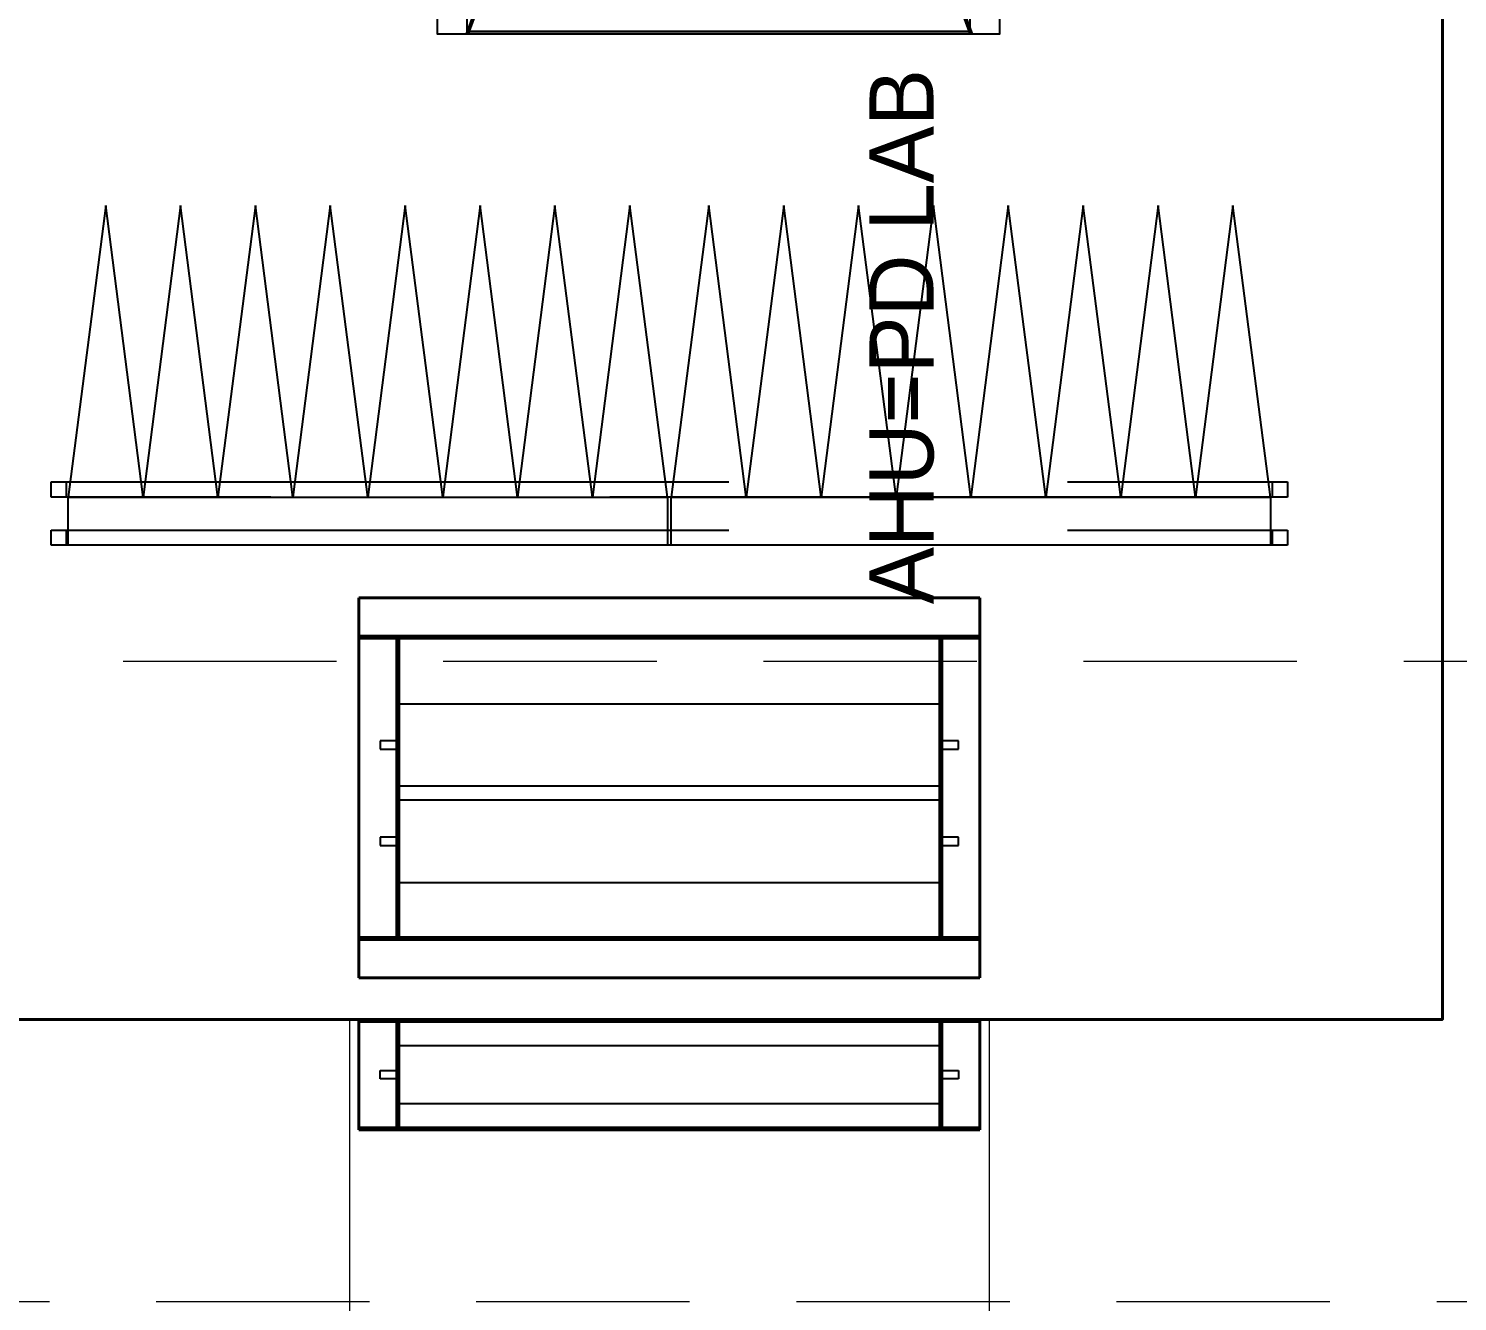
# Model space of a CAD drawing. Extents: x -57174 to 10055, y -18330 to 89882.
# Drawn here: x -41940 to -40601, y 65919 to 67113 of the extents above; entities that cross this region are included whole.
import ezdxf

# ---------------------------------------------------------------- set-up
doc = ezdxf.new("R2010")
doc.units = 0
doc.header["$LTSCALE"] = 50
doc.header["$MEASUREMENT"] = 0
doc.linetypes.add('DASHED', pattern=[0.75, 0.5, -0.25])
doc.linetypes.add('EQ 1ST FLOOR$0$DASHED', pattern=[19.05, 12.7, -6.35])
for name, color, linetype in [('duct return', 4, 'CONTINUOUS'), ('duct size', 7, 'CONTINUOUS'), ('EQ 1ST FLOOR$0$C2', 12, 'EQ 1ST FLOOR$0$DASHED'), ('EQ 1ST FLOOR$0$C8_hidden', 7, 'CONTINUOUS'), ('Supply Ahu-04', 5, 'CONTINUOUS')]:
    doc.layers.add(name, color=color, linetype=linetype)
doc.layers.add('EQ 1ST FLOOR$0$C5', color=5, linetype='CONTINUOUS', lineweight=40)
doc.styles.add('ARIAL', font='arial.ttf')

# ---------------------------------------------------------------- blocks, each defined once
blk = doc.blocks.new('AHU-PD LAB')
at = {"layer": 'EQ 1ST FLOOR$0$C2'}
for p, q in [((-49144.7, 66479.6), (-48638, 66479.6)), ((-49144.7, 66402.4), (-49144.7, 66479.6)), ((-48638, 66479.6), (-48638, 66402.4)), ((-49146.6, 66444.9), (-49162.3, 66444.9)), ((-49162.3, 66444.9), (-49162.3, 66437.1)), ((-49162.3, 66437.1), (-49146.6, 66437.1)), ((-49146.6, 66437.1), (-49146.6, 66444.9)), ((-48620.4, 66444.9), (-48636.1, 66444.9)), ((-48636.1, 66444.9), (-48636.1, 66437.1)), ((-48636.1, 66437.1), (-48620.4, 66437.1)), ((-48620.4, 66437.1), (-48620.4, 66444.9)), ((-48638, 66402.4), (-49144.7, 66402.4)), ((-49144.7, 66389.3), (-49144.7, 66312.1)), ((-48638, 66389.3), (-49144.7, 66389.3)), ((-48638, 66312.1), (-48638, 66389.3)), ((-49146.6, 66354.6), (-49162.3, 66354.6)), ((-49162.3, 66354.6), (-49162.3, 66346.8)), ((-49162.3, 66346.8), (-49146.6, 66346.8)), ((-49146.6, 66346.8), (-49146.6, 66354.6)), ((-48620.4, 66354.6), (-48636.1, 66354.6)), ((-48636.1, 66354.6), (-48636.1, 66346.8)), ((-48636.1, 66346.8), (-48620.4, 66346.8)), ((-48620.4, 66346.8), (-48620.4, 66354.6)), ((-49144.7, 66312.1), (-48638, 66312.1)), ((-49144.7, 66158.9), (-49144.7, 66104.9)), ((-48638, 66158.9), (-49144.7, 66158.9)), ((-48638, 66104.9), (-48638, 66158.9)), ((-49162.3, 66135.8), (-49146.6, 66135.8)), ((-49162.3, 66128), (-49162.3, 66135.8)), ((-49146.6, 66128), (-49162.3, 66128)), ((-49146.6, 66135.8), (-49146.6, 66128)), ((-48636.1, 66135.8), (-48620.4, 66135.8)), ((-48636.1, 66128), (-48636.1, 66135.8)), ((-48620.4, 66128), (-48636.1, 66128)), ((-48620.4, 66135.8), (-48620.4, 66128)), ((-49144.7, 66104.9), (-48638, 66104.9))]:
    blk.add_line(p, q, dxfattribs=at)
for points in [[(-49081.8, 67107.5), (-48607.4, 67107.5), (-48689.8, 67328.8), (-48999.8, 67328.8)], [(-48997.5, 67328.8), (-48692.1, 67328.8), (-48609.7, 67107.5), (-49079.5, 67107.5)], [(-49080.7, 67109.8), (-49080.7, 67107.5), (-48609.7, 67107.5), (-48609.7, 67109.8)], [(-49419.5, 66946.6), (-49454.6, 66673.4), (-49384.4, 66673.4)], [(-49349.3, 66946.6), (-49384.4, 66673.4), (-49314.3, 66673.4)], [(-49279.2, 66946.6), (-49314.3, 66673.4), (-49244.1, 66673.4)], [(-49209, 66946.6), (-49244.1, 66673.4), (-49173.9, 66673.4)], [(-49138.8, 66946.6), (-49173.9, 66673.4), (-49103.7, 66673.4)], [(-49068.7, 66946.6), (-49103.7, 66673.4), (-49033.6, 66673.4)], [(-48998.5, 66946.6), (-49033.6, 66673.4), (-48963.4, 66673.4)], [(-48928.3, 66946.6), (-48963.4, 66673.4), (-48893.2, 66673.4)], [(-48854.4, 66946.6), (-48889.5, 66673.4), (-48819.3, 66673.4)], [(-48784.2, 66946.6), (-48819.3, 66673.4), (-48749.1, 66673.4)], [(-48714, 66946.6), (-48749.1, 66673.4), (-48678.9, 66673.4)], [(-48643.9, 66946.6), (-48678.9, 66673.4), (-48608.8, 66673.4)], [(-48573.7, 66946.6), (-48608.8, 66673.4), (-48538.6, 66673.4)], [(-48503.5, 66946.6), (-48538.6, 66673.4), (-48468.4, 66673.4)], [(-48433.4, 66946.6), (-48468.4, 66673.4), (-48398.3, 66673.4)], [(-48363.2, 66946.6), (-48398.3, 66673.4), (-48328.1, 66673.4)], [(-49470.6, 66687.6), (-48312.1, 66687.6), (-48312.1, 66673.4), (-49470.6, 66673.4)], [(-49470.6, 66687.6), (-49456.5, 66687.6), (-49456.5, 66673.4), (-49470.6, 66673.4)], [(-48326.2, 66687.6), (-48312.1, 66687.6), (-48312.1, 66673.4), (-48326.2, 66673.4)], [(-49454.6, 66673.4), (-48893.2, 66673.4), (-48893.2, 66628.2), (-49454.6, 66628.2)], [(-48889.5, 66673.4), (-48328.1, 66673.4), (-48328.1, 66628.2), (-48889.5, 66628.2)], [(-49470.6, 66642.3), (-48312.1, 66642.3), (-48312.1, 66628.2), (-49470.6, 66628.2)], [(-49470.6, 66642.3), (-49456.5, 66642.3), (-49456.5, 66628.2), (-49470.6, 66628.2)], [(-48326.2, 66642.3), (-48312.1, 66642.3), (-48312.1, 66628.2), (-48326.2, 66628.2)]]:
    blk.add_lwpolyline(points, close=True, dxfattribs=at)
at = {"layer": 'EQ 1ST FLOOR$0$C5'}
for p, q in [((-49182.4, 66578.8), (-48600.3, 66578.8)), ((-49182.4, 66541.1), (-49182.4, 66578.8)), ((-49182.4, 66578.8), (-48600.3, 66578.8)), ((-49182.4, 66543), (-49182.4, 66578.8)), ((-48600.3, 66578.8), (-48600.3, 66541.1)), ((-48600.3, 66578.8), (-48600.3, 66543)), ((-48600.3, 66543), (-49182.4, 66543)), ((-48600.3, 66541.1), (-49182.4, 66541.1)), ((-49182.4, 66541.1), (-49144.7, 66541.1)), ((-49182.4, 66260.5), (-49182.4, 66541.1)), ((-49182.4, 66541.1), (-49146.6, 66541.1)), ((-49182.4, 66260.5), (-49182.4, 66541.1)), ((-49146.6, 66541.1), (-49146.6, 66260.5)), ((-49144.7, 66541.1), (-49144.7, 66260.5)), ((-48638, 66541.1), (-48600.3, 66541.1)), ((-48638, 66260.5), (-48638, 66541.1)), ((-48636.1, 66541.1), (-48600.3, 66541.1)), ((-48636.1, 66260.5), (-48636.1, 66541.1)), ((-48600.3, 66541.1), (-48600.3, 66260.5)), ((-48600.3, 66541.1), (-48600.3, 66260.5)), ((-49182.4, 66260.5), (-48600.3, 66260.5)), ((-49182.4, 66222.8), (-49182.4, 66260.5)), ((-49144.7, 66260.5), (-49182.4, 66260.5)), ((-49146.6, 66260.5), (-49182.4, 66260.5)), ((-49182.4, 66258.6), (-48600.3, 66258.6)), ((-49182.4, 66222.8), (-49182.4, 66258.6)), ((-48600.3, 66260.5), (-48638, 66260.5)), ((-48600.3, 66260.5), (-48636.1, 66260.5)), ((-48600.3, 66260.5), (-48600.3, 66222.8)), ((-48600.3, 66258.6), (-48600.3, 66222.8)), ((-48600.3, 66222.8), (-49182.4, 66222.8)), ((-48600.3, 66222.8), (-49182.4, 66222.8)), ((-49182.4, 66181.8), (-49182.4, 66183.7)), ((-49182.4, 66183.7), (-48600.3, 66183.7)), ((-49182.4, 66080.1), (-49182.4, 66183.7)), ((-49182.4, 66183.7), (-48600.3, 66183.7)), ((-49144.7, 66183.7), (-49182.4, 66183.7)), ((-49182.4, 66183.7), (-49182.4, 66181.8)), ((-48600.3, 66181.8), (-49182.4, 66181.8)), ((-49182.4, 66082), (-49182.4, 66181.8)), ((-49182.4, 66181.8), (-48600.3, 66181.8)), ((-49182.4, 66181.8), (-49146.6, 66181.8)), ((-49146.6, 66181.8), (-49146.6, 66082)), ((-49144.7, 66080.1), (-49144.7, 66183.7)), ((-48600.3, 66183.7), (-48638, 66183.7)), ((-48638, 66183.7), (-48638, 66080.1)), ((-48636.1, 66082), (-48636.1, 66181.8)), ((-48636.1, 66181.8), (-48600.3, 66181.8)), ((-48600.3, 66183.7), (-48600.3, 66181.8)), ((-48600.3, 66183.7), (-48600.3, 66080.1)), ((-48600.3, 66181.8), (-48600.3, 66183.7)), ((-48600.3, 66181.8), (-48600.3, 66082)), ((-49182.4, 66080.1), (-49182.4, 66082)), ((-49182.4, 66082), (-48600.3, 66082)), ((-48600.3, 66082), (-49182.4, 66082)), ((-49146.6, 66082), (-49182.4, 66082)), ((-49182.4, 66082), (-49182.4, 66080.1)), ((-48600.3, 66080.1), (-49182.4, 66080.1)), ((-48600.3, 66080.1), (-49182.4, 66080.1)), ((-49182.4, 66080.1), (-49144.7, 66080.1)), ((-48638, 66080.1), (-48600.3, 66080.1)), ((-48600.3, 66082), (-48636.1, 66082)), ((-48600.3, 66082), (-48600.3, 66080.1)), ((-48600.3, 66080.1), (-48600.3, 66082))]:
    blk.add_line(p, q, dxfattribs=at)
for points in [[(-48167, 66183.7), (-48167, 67977.8), (-48167, 67977.8), (-49615.7, 67977.8), (-49615.7, 67977.8), (-49615.7, 66183.7), (-49615.7, 66183.7), (-48167, 66183.7)], [(-48167, 66183.7), (-48167, 67977.8), (-48167, 67977.8), (-49615.7, 67977.8), (-49615.7, 67977.8), (-49615.7, 66183.7), (-49615.7, 66183.7), (-48167, 66183.7)], [(-48167, 66183.7), (-48167, 67977.8), (-48167, 67977.8), (-48167, 67977.8), (-48167, 67977.8), (-48167, 66183.7), (-48167, 66183.7), (-48167, 66183.7)], [(-49615.7, 66183.7), (-48167, 66183.7), (-48167, 66183.7), (-48167, 66183.7), (-48167, 66183.7), (-49615.7, 66183.7), (-49615.7, 66183.7), (-49615.7, 66183.7)]]:
    blk.add_lwpolyline(points, close=True, dxfattribs=at)
at = {"layer": 'EQ 1ST FLOOR$0$C8_hidden'}
for points in [[(-49108.9, 67135.7), (-49108.9, 67107.5), (-49080.7, 67107.5), (-49080.7, 67135.7)], [(-49108.9, 67135.7), (-49108.9, 67107.5), (-48581.5, 67107.5), (-48581.5, 67135.7)], [(-48609.7, 67135.7), (-48609.7, 67107.5), (-48581.5, 67107.5), (-48581.5, 67135.7)]]:
    blk.add_lwpolyline(points, close=True, dxfattribs=at)

msp = doc.modelspace()

# ---------------------------------------------------------------- linework, layer by layer
at = {"layer": 'duct return', "linetype": 'DASHED', "lineweight": 0, "ltscale": 8}
for p, q in [((-40451.5, 66519.4), (-42420.7, 66519.4)), ((-42420.6, 65919.4), (-40451.5, 65919.4))]:
    msp.add_line(p, q, dxfattribs=at)
at = {"layer": 'duct return', "lineweight": 0, "elevation": 4474.1, "flags": 128}
for points in [[(-41639.2, 66183.4), (-41639, 65500.2), (-41039.5, 65500.4), (-41039.7, 66183.6)], [(-41639.2, 66183.4), (-41039.7, 66183.6)]]:
    msp.add_lwpolyline(points, dxfattribs=at)
at = {"layer": 'Supply Ahu-04', "lineweight": 0, "flags": 128}
msp.add_lwpolyline([(-40615.3, 66183.7), (-40615.3, 69683.7), (-42063.9, 69683.7), (-42063.9, 66183.7), (-40615.3, 66183.7)], dxfattribs=at)
msp.add_lwpolyline([(-40615.3, 66183.7), (-40615.3, 69683.7), (-42063.9, 69683.7), (-42063.9, 66183.7), (-40615.3, 66183.7)], dxfattribs=at)

# ---------------------------------------------------------------- block references
at = {"layer": 'duct size', "lineweight": 0}
msp.add_blockref('AHU-PD LAB', (7551.7, 0), dxfattribs=at)

# ---------------------------------------------------------------- texts
at = {"layer": 'duct size', "lineweight": 0, "insert": (-41152.1, 66573), "char_height": 60, "width": 1102.594, "attachment_point": 1, "rotation": 90, "style": 'ARIAL'}
msp.add_mtext('{\\fBankGothic Lt BT|b0|i0|c0|p34;AHU=PD LAB}', dxfattribs=at)

doc.saveas('drawing.dxf')
